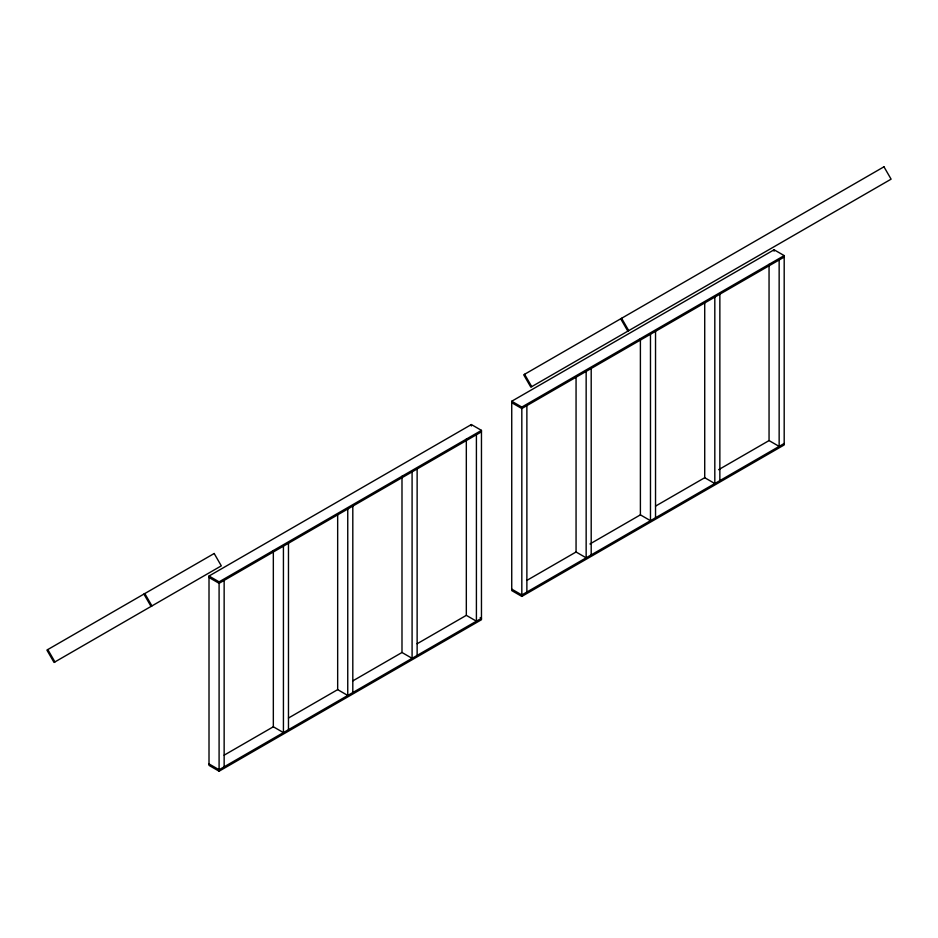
<?xml version="1.0" encoding="UTF-8"?>
<svg xmlns="http://www.w3.org/2000/svg" width="938" height="938" viewBox="0 0 938 938"><rect width="100%" height="100%" fill="white"/><g stroke="black" fill="none" stroke-linecap="round" stroke-linejoin="round"><path stroke-width="1.41" d="M209.01 576.026L471.368 424.551L481.464 430.378L481.464 619.725L219.093 771.2L209.01 765.373L209.01 576.026L219.093 581.853L481.464 430.378M511.738 401.241L774.096 249.778L784.191 255.593L784.191 444.94L521.821 596.416L511.738 590.588L511.738 401.241L521.821 407.069L784.191 255.593M481.464 431.832L219.093 583.307L209.01 577.48M784.191 257.059L521.821 408.534L511.738 402.707M224.147 755.172L273.333 726.774L283.428 732.601L283.428 546.162M288.47 718.039L337.668 689.629L347.752 695.457L347.752 509.029M352.805 680.894L401.992 652.496L412.087 658.324L412.087 471.884M417.129 643.761L466.327 615.351L476.41 621.179L476.41 434.751M526.875 580.399L576.061 552.001L586.156 557.817L586.156 371.389M589.943 543.981L640.396 514.856L650.48 520.684L650.48 334.245M655.533 506.121L704.719 477.712L714.815 483.539L714.815 297.112M718.602 469.704L769.054 440.579L779.15 446.406L779.15 259.967M784.191 443.486L521.821 594.962L511.738 589.134M480.197 617.544L481.464 618.271L219.093 769.746L209.01 763.919M621.601 318.275L628.73 330.633M620.71 318.791L627.839 331.149M524.588 374.285L531.729 386.644M144.804 593.555L151.933 605.913M143.913 594.071L151.041 606.429M47.791 649.565L54.932 661.923M774.096 249.778L774.096 251.232M769.054 264.34L769.054 440.579M719.856 294.192L719.856 480.631M704.719 302.939L704.719 477.712M655.533 331.337L655.533 517.764M640.396 338.618L640.396 514.856M591.198 368.482L591.198 554.909M576.061 377.217L576.061 552.001M526.875 405.615L526.875 592.054M521.821 407.069L521.821 596.416M471.368 424.551L471.368 426.004M466.327 439.113L466.327 615.351M417.129 468.977L417.129 655.404M401.992 476.258L401.992 652.496M352.805 506.11L352.805 692.549M337.668 514.856L337.668 689.629M288.47 543.254L288.47 729.694M273.333 550.536L273.333 726.774M224.147 580.399L224.147 766.827M219.093 581.853L219.093 771.2M214.181 553.502L46.9 650.081L54.041 662.439L221.309 565.86L214.181 553.502M883.959 166.8L523.697 374.801L530.838 387.16L891.1 179.158L883.959 166.8"/></g></svg>
